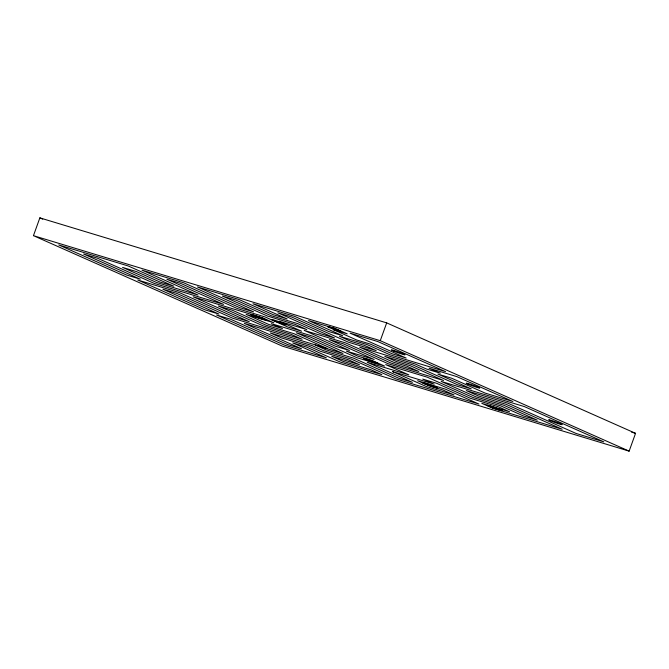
<?xml version="1.0" encoding="UTF-8"?>
<svg xmlns="http://www.w3.org/2000/svg" width="669" height="669" viewBox="0 0 669 669"><rect width="100%" height="100%" fill="white"/><g stroke="black" fill="none" stroke-linecap="round" stroke-linejoin="round"><path stroke-width="1" d="M33.45 235.664L39.856 217.868L386.682 322.884L635.55 433.336L629.144 451.132L282.318 346.116L33.45 235.664L380.268 340.688L629.144 451.132M333.329 329.633L347.203 333.831L336.214 328.956L308.468 320.551L342.687 335.738L328.814 331.54L294.594 316.353L252.974 303.751L287.193 318.937L273.32 314.739L239.101 299.545L197.48 286.942L253.576 311.838L239.703 307.64L183.607 282.744L141.987 270.142L198.083 295.037L156.462 282.435L122.569 267.391L136.443 271.597L159.95 282.025L173.823 286.223L128.122 265.944L58.755 244.938L126.466 274.992L140.339 279.19L83.617 254.019L97.49 258.217L154.213 283.397L223.58 304.395L166.857 279.224L180.73 283.422L237.453 308.601L265.2 316.997L287.729 326.999L301.602 331.197L279.073 321.204L306.82 329.6L295.196 324.44L267.449 316.044L222.342 296.024L236.216 300.222L271.062 315.684L297.83 323.654L320.694 333.806L334.567 338.004L277.836 312.824L291.709 317.031L348.44 342.202L376.179 350.606L364.555 345.447L350.681 341.249L339.476 336.273L366.821 344.493L390.052 354.804L445.546 371.613L377.826 341.558L350.088 333.154L406.175 358.049L392.302 353.851L370.434 344.142L356.56 339.944L333.329 329.633L334.007 327.76M380.268 340.688L386.682 322.884M492.827 408.241L481.805 403.348L509.552 411.753L498.196 406.71L470.449 398.314L436.581 383.278L422.708 379.08L434.173 384.165L392.552 371.563L426.312 386.548L454.059 394.944L442.702 389.91L428.846 385.712L417.623 380.736L445.362 389.132L478.954 404.043L395.714 378.838L351.083 359.027L323.344 350.623L311.721 345.472L270.259 332.936L281.44 337.904L309.187 346.299L320.501 351.325L348.432 359.805L359.47 364.705L331.724 356.301L343.072 361.344L370.818 369.74L381.84 374.632L340.228 362.029L306.628 347.119L292.754 342.921L326.355 357.831L284.735 345.229L216.547 314.965L230.42 319.172L287.578 344.535L301.451 348.741L244.294 323.37L327.534 348.574L293.95 333.672L266.203 325.268L232.235 310.19L218.362 305.992L263.118 325.853L290.864 334.257L302.145 339.267L232.787 318.26L176.741 293.39L162.868 289.192L218.914 314.062L205.04 309.864L137.739 279.993L179.359 292.596L235.371 317.449L249.244 321.655L193.232 296.793L262.591 317.8L273.855 322.793L246.108 314.397L268.57 324.365L282.443 328.563L271.355 323.645L312.975 336.248L335.57 346.274L349.444 350.472L304.211 330.402L345.831 343.005L391.064 363.075L418.811 371.479L407.296 366.369L393.422 362.172L359.705 347.203L415.198 364.011L426.454 369.004L440.327 373.21L429.072 368.209L456.818 376.614L512.906 401.5L485.159 393.104L451.7 378.253L437.827 374.055L471.285 388.898L457.412 384.7L412.581 364.806L384.834 356.401L396.207 361.452L410.08 365.65L443.539 380.502L388.045 363.693L343.222 343.799L329.349 339.601L374.172 359.496L346.35 351.058L357.94 356.201L371.813 360.399L384.591 366.077L356.845 357.672L310.182 336.967L296.317 332.761L342.971 353.475L315.224 345.07L325.594 349.67L353.341 358.074L398.565 378.144L412.439 382.342L367.214 362.272L408.834 374.874L385.687 364.605L427.307 377.207L473.108 397.537L500.847 405.932L523.417 415.951L537.291 420.149L503.54 405.171L475.793 396.767L441.18 381.405L524.412 406.61L603.814 441.849L576.068 433.445L507.88 403.181L466.26 390.579L478.193 395.881L505.94 404.285L562.194 429.247L492.827 408.241L493.505 406.367M631.553 432.124L635.55 433.336M39.856 217.868L42.716 219.131M393.004 371.705L393.615 372.031M273.772 320.643A7.869 0.477 19.8 0 0 286.181 324.866A7.869 0.477 19.8 0 0 277.133 320.995A7.869 0.477 19.8 0 0 273.772 320.643M329.474 327.634A7.267 0.443 19.8 0 0 340.931 331.531A7.267 0.443 19.8 0 0 332.577 327.961A7.267 0.443 19.8 0 0 329.474 327.634M393.38 350.974A7.267 0.443 19.8 0 0 404.837 354.871A7.267 0.443 19.8 0 0 396.483 351.292A7.267 0.443 19.8 0 0 393.38 350.974M424.564 383.713A7.869 0.477 19.8 0 0 436.974 387.936A7.869 0.477 19.8 0 0 427.926 384.065A7.869 0.477 19.8 0 0 424.564 383.713M489.465 406.484A7.869 0.477 19.8 0 0 501.875 410.707A7.869 0.477 19.8 0 0 492.827 406.836A7.869 0.477 19.8 0 0 489.465 406.484M365.742 359.537A7.869 0.477 19.8 0 0 378.152 363.752A7.869 0.477 19.8 0 0 369.104 359.88A7.869 0.477 19.8 0 0 365.742 359.537M468.116 384.207A7.267 0.443 19.8 0 0 479.573 388.104A7.267 0.443 19.8 0 0 471.219 384.533A7.267 0.443 19.8 0 0 468.116 384.207M550.612 420.818A7.267 0.443 19.8 0 0 562.069 424.715A7.267 0.443 19.8 0 0 553.715 421.144A7.267 0.443 19.8 0 0 550.612 420.818M253.091 315.684A7.869 0.477 19.8 0 0 265.493 319.907A7.869 0.477 19.8 0 0 256.444 316.036A7.869 0.477 19.8 0 0 253.091 315.684"/></g></svg>
